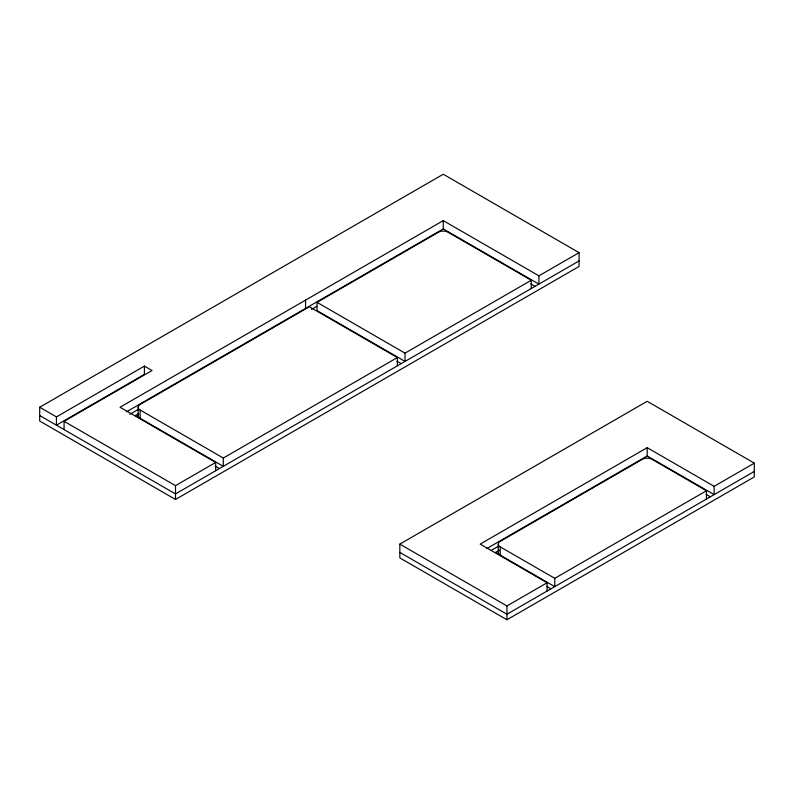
<?xml version="1.0" encoding="UTF-8"?>
<svg xmlns="http://www.w3.org/2000/svg" width="794" height="794" viewBox="0 0 794 794"><rect width="100%" height="100%" fill="white"/><g stroke="black" fill="none" stroke-linecap="round" stroke-linejoin="round"><path stroke-width="1.19" d="M39.7 407.243L443.27 174.243L579.074 252.651L579.074 266.456L175.504 499.456L39.7 421.048L39.7 407.243L56.424 416.9L144.409 366.103L152.051 370.52L64.076 421.316L64.076 429.604M579.074 252.651L538.908 275.836L443.27 220.623L120.033 407.243L215.67 462.455L215.67 470.743M126.464 411.818L443.27 228.91L538.908 284.123L538.908 275.836M531.255 280.252L405.019 353.141L405.019 361.419L317.034 310.623L317.034 302.345L438.496 232.215A6.759 3.901 0 0 1 448.054 232.215L531.255 280.252L531.255 288.54M129.819 414.289L138.374 409.357M311.526 309.382L316.885 306.295M138.206 413.873L135.337 415.53L223.312 466.326L223.312 458.039L397.367 357.558L397.367 365.836M64.076 421.316L175.504 485.65L215.67 462.455M579.074 260.928L175.504 493.928L39.7 415.53M399.839 544.108L647.189 401.298L754.3 463.14L754.3 476.946L506.939 619.757L399.839 557.914L399.839 544.108L506.939 605.951L547.106 582.766L547.106 591.044M754.3 463.14L714.134 486.335L647.189 447.677L480.172 544.108L547.106 582.766M486.593 548.684L647.189 455.964L714.134 494.612L714.134 486.335M491.029 550.54L498.513 546.222M499.297 550.182L495.466 552.396L554.758 586.627L554.758 578.34L706.481 490.752L706.481 499.029M754.3 471.428L506.939 614.228L399.839 552.396M530.809 283.865L535.077 286.326M706.481 490.752L651.973 459.279A6.759 3.901 0 0 0 642.406 459.279L500.25 541.349A6.759 3.901 0 0 0 500.25 546.877L500.25 555.155A6.759 3.901 0 0 1 498.781 550.897M706.025 494.354L710.312 496.826M317.034 302.345L405.019 353.141M397.367 357.558L309.382 306.762L140.111 404.483A6.759 3.901 0 0 0 140.111 410.012L140.111 418.289A6.759 3.901 0 0 1 138.652 414.031M396.921 361.161L401.198 363.632M500.25 546.877L554.758 578.34M546.659 586.369L550.937 588.83M140.111 410.012L223.312 458.039M215.224 466.068L219.491 468.529M647.189 447.677L647.189 455.964M506.939 605.951L506.939 619.757M498.265 544.108L498.265 552.396M443.27 220.623L443.27 228.91M305.561 300.132L305.561 308.409M175.504 485.65L175.504 499.456M144.409 366.103L144.409 374.391L56.424 425.187L56.424 416.9M138.136 407.243L138.136 415.53"/></g></svg>
